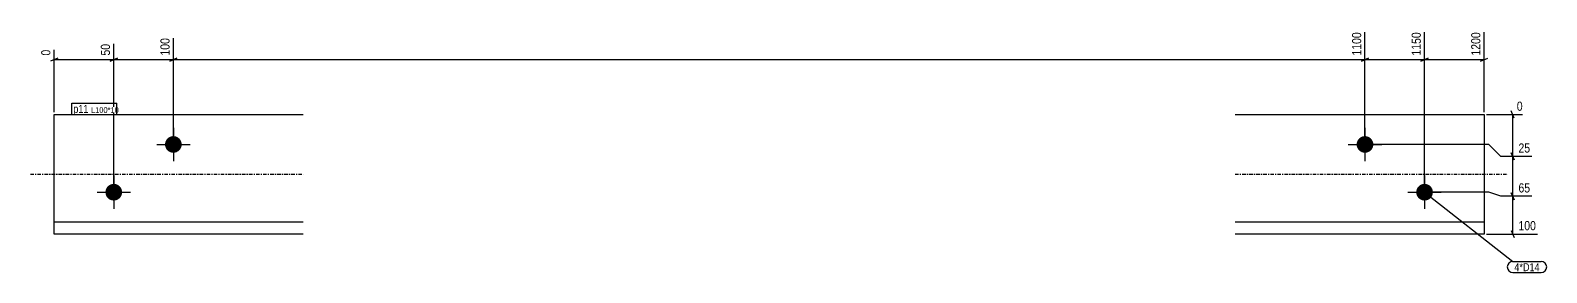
# Model space of a CAD drawing. Header units: millimetres. Extents: x 7 to 14122, y 5 to 474.
# Drawn here: x 12849 to 14122, y 5 to 208 of the extents above; entities that cross this region are included whole.
import ezdxf

# ---------------------------------------------------------------- set-up
doc = ezdxf.new("R2010")
doc.units = ezdxf.units.MM
doc.linetypes.add('DXK_LINE_DOT2', pattern=[3.9198, 1.9599, -1.9599])
doc.linetypes.add('DXK_LINE_DOT3', pattern=[5.9187, 2.979, -0.9799, 0.9799, -0.9799])
for name, color, linetype in [('MÅLSÆTNING', 7, 'Continuous'), ('STÅL', 7, 'Continuous'), ('TEKST', 7, 'Continuous')]:
    doc.layers.add(name, color=color, linetype=linetype)
doc.styles.add('Arial Narrow', font='ARIALN.TTF', dxfattribs={"height": 0.2})

msp = doc.modelspace()

# ---------------------------------------------------------------- hatches: boundary and pattern name
at = {"layer": 'STÅL', "linetype": 'Continuous'}
for points in [[(12969.1, 119.1, -1), (12969.1, 105.1, -1)], [(13969.1, 119.1, -1), (13969.1, 105.1, -1)], [(12919.1, 79.1, -1), (12919.1, 65.1, -1)], [(14019.1, 79.1, -1), (14019.1, 65.1, -1)]]:
    msp.add_hatch(color=96, dxfattribs=at).paths.add_polyline_path(points)

# ---------------------------------------------------------------- linework, layer by layer
at = {"layer": 'MÅLSÆTNING', "color": 7, "linetype": 'Continuous'}
for p, q in [((13969.1, 114.1), (13969.1, 206)), ((13969.1, 114.1), (13969.1, 206)), ((14019.1, 72.3), (14019.1, 206)), ((14019.1, 72.3), (14019.1, 206)), ((14069.1, 139.1), (14069.1, 206)), ((12869.1, 139.1), (12869.1, 191.3)), ((12919.1, 72.3), (12919.1, 196.2)), ((12919.1, 72.3), (12919.1, 196.2)), ((12969.1, 114.1), (12969.1, 201.1)), ((12969.1, 114.1), (12969.1, 201.1)), ((12872.1, 184.3), (12866.1, 181.9)), ((12869.1, 183.1), (12919.1, 183.1)), ((12922.1, 184.3), (12916.1, 181.9)), ((12916.1, 181.9), (12922.1, 184.3)), ((12919.1, 183.1), (12969.1, 183.1)), ((12972.1, 184.3), (12966.1, 181.9)), ((12966.1, 181.9), (12972.1, 184.3)), ((12969.1, 183.1), (13969.1, 183.1)), ((13972.1, 184.3), (13966.1, 181.9)), ((13966.1, 181.9), (13972.1, 184.3)), ((13969.1, 183.1), (14019.1, 183.1)), ((14022.1, 184.3), (14016.1, 181.9)), ((14016.1, 181.9), (14022.1, 184.3)), ((14019.1, 183.1), (14069.1, 183.1)), ((14066.1, 181.9), (14072.1, 184.3)), ((14094.3, 134.1), (14091.9, 140.1)), ((14071.1, 137.1), (14101.4, 137.1)), ((14073.1, 112.1), (13971.1, 112.1)), ((14073.1, 112.1), (13971.1, 112.1)), ((14083.1, 102.1), (14073.1, 112.1)), ((14083.1, 102.1), (14073.1, 112.1)), ((14109.1, 102.1), (14083.1, 102.1)), ((14094.3, 99.1), (14091.9, 105.1)), ((14093.1, 68.7), (14093.1, 102.1)), ((14073.1, 72.1), (14021.1, 72.1)), ((14073.1, 72.1), (14021.1, 72.1)), ((14083.1, 68.7), (14073.1, 72.1)), ((14083.1, 68.7), (14073.1, 72.1)), ((14109.1, 68.7), (14083.1, 68.7)), ((14109.1, 68.7), (14083.1, 68.7)), ((14091.9, 71.7), (14094.3, 65.7)), ((14094.3, 65.7), (14091.9, 71.7)), ((14093.1, 37.1), (14093.1, 68.7)), ((14091.9, 40.1), (14094.3, 34.1)), ((14071.1, 37.1), (14114, 37.1))]:
    msp.add_line(p, q, dxfattribs=at)
at = {"layer": 'STÅL', "color": 2, "linetype": 'Continuous'}
for p, q in [((12869.1, 59.1), (12869.1, 137.1)), ((12869.1, 137.1), (13078.1, 137.1)), ((13860.1, 137.1), (14069.1, 137.1)), ((14069.1, 137.1), (14069.1, 37.1)), ((12869.1, 37.1), (12869.1, 59.1)), ((13078.1, 47.1), (12869.1, 47.1)), ((14069.1, 47.1), (13860.1, 47.1)), ((13078.1, 37.1), (12869.1, 37.1)), ((14069.1, 37.1), (13860.1, 37.1))]:
    msp.add_line(p, q, dxfattribs=at)
at = {"layer": 'STÅL', "color": 7, "linetype": 'DXK_LINE_DOT2'}
msp.add_line((14069.1, 136.6), (14069.1, 133.4), dxfattribs=at)
at = {"layer": 'STÅL', "color": 96, "linetype": 'Continuous'}
for p, q in [((12969.1, 126.1), (12969.1, 98.1)), ((13969.1, 126.1), (13969.1, 98.1)), ((12955.1, 112.1), (12983.1, 112.1)), ((13955.1, 112.1), (13983.1, 112.1)), ((12919.1, 86.1), (12919.1, 58.1)), ((14019.1, 86.1), (14019.1, 58.1)), ((12905.1, 72.1), (12933.1, 72.1)), ((14005.1, 72.1), (14033.1, 72.1))]:
    msp.add_line(p, q, dxfattribs=at)
at = {"layer": 'STÅL', "color": 7, "linetype": 'DXK_LINE_DOT3'}
for p, q in [((12849.1, 87.1), (13078.1, 87.1)), ((13860.1, 87.1), (14089.1, 87.1))]:
    msp.add_line(p, q, dxfattribs=at)

# ---------------------------------------------------------------- wipeouts: each hides what was drawn before it
at = {"color": 0}
msp.add_wipeout([(14115.7, 6), (14115.7, 13), (14094.4, 13), (14094.4, 6)], dxfattribs=at).dxf.layer = 'TEKST'

# ---------------------------------------------------------------- next in the draw order: wipeouts: each hides what was drawn before it
at = {"color": 0, "linetype": 'Continuous'}
for points in [[(13967.5, 207.6), (13956.3, 207.6), (13956.3, 184.9), (13967.5, 184.9)], [(14017.5, 207.6), (14006.3, 207.6), (14006.3, 184.9), (14017.5, 184.9)], [(14067.5, 207.6), (14056.3, 207.6), (14056.3, 184.9), (14067.5, 184.9)], [(12867.5, 192.9), (12856.3, 192.9), (12856.3, 184.9), (12867.5, 184.9)], [(12917.5, 197.8), (12906.3, 197.8), (12906.3, 184.9), (12917.5, 184.9)], [(12967.5, 202.7), (12956.3, 202.7), (12956.3, 184.9), (12967.5, 184.9)], [(14109.3, 103.7), (14109.3, 114.9), (14096.3, 114.9), (14096.3, 103.7)], [(14109.3, 70.3), (14109.3, 81.5), (14096.3, 81.5), (14096.3, 70.3)], [(14114.2, 38.7), (14114.2, 49.9), (14096.3, 49.9), (14096.3, 38.7)]]:
    msp.add_wipeout(points, dxfattribs=at).dxf.layer = 'MÅLSÆTNING'
at = {"color": 0}
for points in [[(12897.9, 138.5), (12897.9, 145.5), (12885.1, 145.5), (12885.1, 138.5)], [(14115.7, 6), (14115.7, 13), (14094.4, 13), (14094.4, 6)]]:
    msp.add_wipeout(points, dxfattribs=at).dxf.layer = 'TEKST'

# ---------------------------------------------------------------- next in the draw order: linework, layer by layer
at = {"layer": 'MÅLSÆTNING', "color": 7, "linetype": 'Continuous'}
for p, q in [((14093.1, 102.1), (14093.1, 137.1)), ((14109.1, 102.1), (14083.1, 102.1)), ((14091.9, 105.1), (14094.3, 99.1))]:
    msp.add_line(p, q, dxfattribs=at)
at = {"layer": 'TEKST', "color": 7, "linetype": 'Continuous'}
for p, q in [((14019.1, 72.1), (14093.2, 14.2)), ((14093.2, 14.2), (14116.9, 14.2)), ((14093.2, 4.8), (14116.9, 4.8))]:
    msp.add_line(p, q, dxfattribs=at)
for centre, start, end in [((14093.2, 9.5), 90, 270), ((14116.9, 9.5), 270, 90)]:
    msp.add_arc(centre, 4.7, start, end, dxfattribs=at)

# ---------------------------------------------------------------- next in the draw order: texts
at = {"layer": 'MÅLSÆTNING', "color": 3, "linetype": 'Continuous', "style": 'Arial Narrow'}
for s, p in [('1100', (13965.9, 186.5)), ('1150', (14015.9, 186.5)), ('1200', (14065.9, 186.5)), ('0', (12865.9, 186.5)), ('50', (12915.9, 186.5)), ('100', (12965.9, 186.5))]:
    msp.add_text(s, height=7.64, rotation=90.0002, dxfattribs=at).set_placement(p)
for s, p in [('25', (14097.9, 105.3)), ('65', (14097.9, 71.9)), ('100', (14097.9, 40.3))]:
    msp.add_text(s, height=7.64, dxfattribs=at).set_placement(p)
at = {"layer": 'TEKST', "color": 3, "style": 'Arial Narrow'}
msp.add_text('4*D14', height=6.68, dxfattribs=at).set_placement((14094.4, 6))

# ---------------------------------------------------------------- next in the draw order: wipeouts: each hides what was drawn before it
at = {"color": 0}
msp.add_wipeout([(12897.9, 138.5), (12897.9, 145.5), (12885.1, 145.5), (12885.1, 138.5)], dxfattribs=at).dxf.layer = 'TEKST'

# ---------------------------------------------------------------- next in the draw order: linework, layer by layer
at = {"layer": 'TEKST', "color": 7, "linetype": 'Continuous'}
msp.add_line((12883.9, 137.3), (12883.9, 146.7), dxfattribs=at)

# ---------------------------------------------------------------- next in the draw order: wipeouts: each hides what was drawn before it
at = {"color": 0, "linetype": 'Continuous'}
msp.add_wipeout([(14103, 138.7), (14103, 149.9), (14094.9, 149.9), (14094.9, 138.7)], dxfattribs=at).dxf.layer = 'MÅLSÆTNING'
at = {"color": 0}
msp.add_wipeout([(12920.4, 138.5), (12920.4, 143.5), (12900, 143.5), (12900, 138.5)], dxfattribs=at).dxf.layer = 'TEKST'

# ---------------------------------------------------------------- next in the draw order: texts
at = {"layer": 'MÅLSÆTNING', "color": 3, "linetype": 'Continuous', "style": 'Arial Narrow'}
msp.add_text('0', height=7.64, dxfattribs=at).set_placement((14096.5, 140.3))

# ---------------------------------------------------------------- next in the draw order: wipeouts: each hides what was drawn before it
at = {"color": 0}
msp.add_wipeout([(12920.4, 138.5), (12920.4, 143.5), (12900, 143.5), (12900, 138.5)], dxfattribs=at).dxf.layer = 'TEKST'

# ---------------------------------------------------------------- next in the draw order: linework, layer by layer
at = {"layer": 'TEKST', "color": 7, "linetype": 'Continuous'}
for p, q in [((12883.9, 146.7), (12921.6, 146.7)), ((12921.6, 137.3), (12921.6, 146.7)), ((12883.9, 137.3), (12921.6, 137.3))]:
    msp.add_line(p, q, dxfattribs=at)

# ---------------------------------------------------------------- next in the draw order: texts
at = {"layer": 'TEKST', "color": 3, "style": 'Arial Narrow'}
for s, height, p in [('p11', 6.68, (12885.1, 138.5)), ('L100*10', 4.77, (12900, 138.5))]:
    msp.add_text(s, height=height, dxfattribs=at).set_placement(p)

doc.saveas('drawing.dxf')
